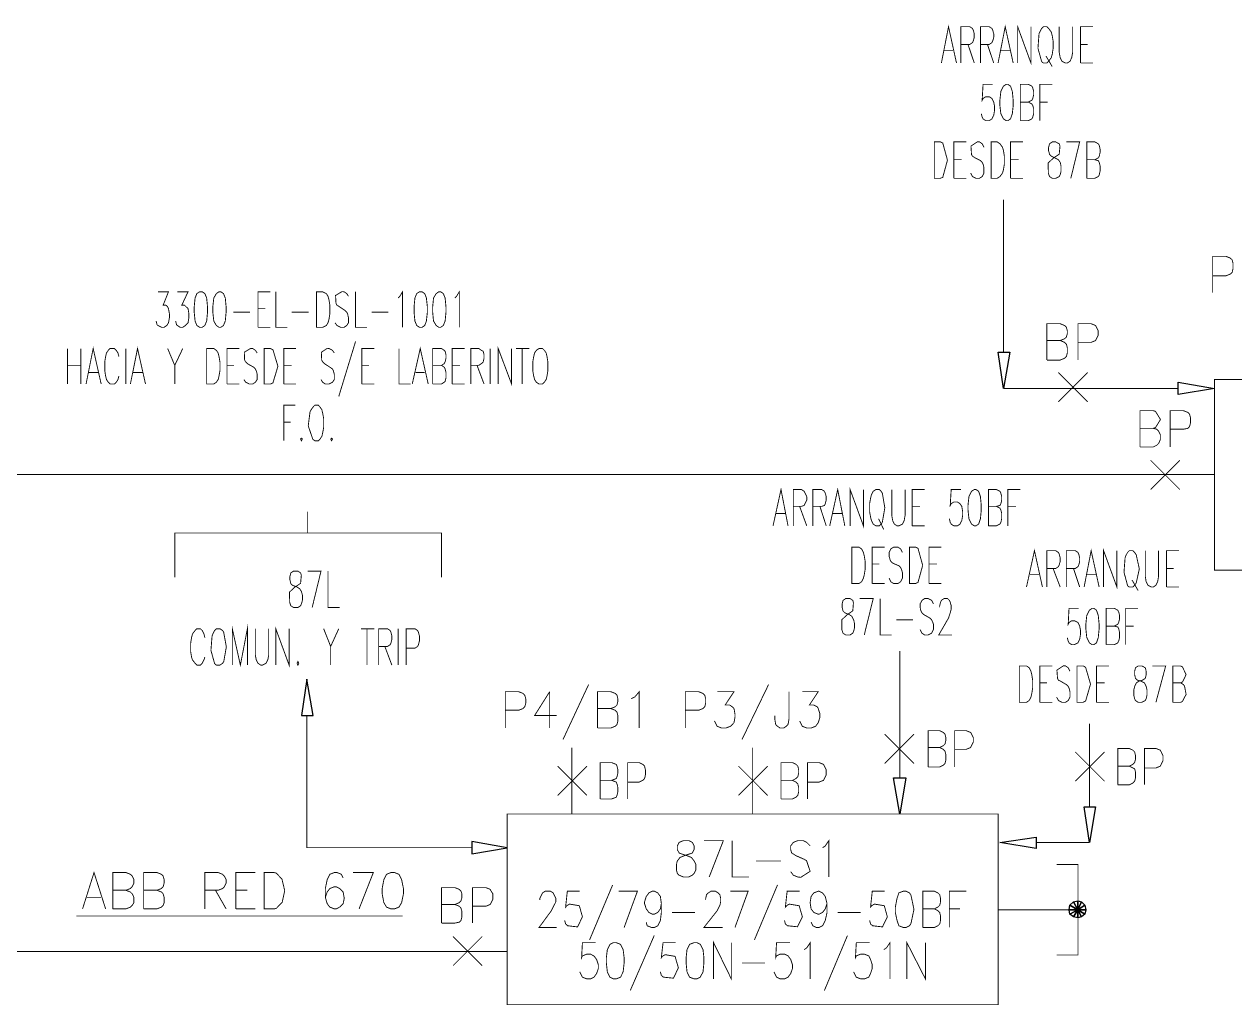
# Model space of a CAD drawing. Header units: millimetres. Extents: x -1355 to 3509, y -1443 to -567.
# Drawn here: x 2843.1 to 2904.6, y -691.7 to -641.9 of the extents above; entities that cross this region are included whole.
import ezdxf

# ---------------------------------------------------------------- set-up
doc = ezdxf.new("R2010")
doc.units = ezdxf.units.MM

msp = doc.modelspace()

# ---------------------------------------------------------------- linework, layer by layer
at = {"color": 0, "const_width": 0.045}
for points in [[(2889.688, -643.887), (2890.05, -642.042), (2890.456, -643.887)], [(2890.677, -643.887), (2890.677, -642.042), (2891.132, -642.042), (2891.267, -642.13), (2891.31, -642.221), (2891.359, -642.403), (2891.359, -642.582), (2891.31, -642.761), (2891.267, -642.851), (2891.132, -642.942), (2890.677, -642.942)], [(2891.672, -643.887), (2891.672, -642.042), (2892.121, -642.042), (2892.256, -642.13), (2892.299, -642.221), (2892.348, -642.403), (2892.348, -642.582), (2892.299, -642.761), (2892.256, -642.851), (2892.121, -642.942), (2891.672, -642.942)], [(2892.569, -643.887), (2892.932, -642.042), (2893.337, -643.887)], [(2893.564, -643.887), (2893.564, -642.042), (2894.24, -643.887), (2894.24, -642.042)], [(2895.677, -642.042), (2895.677, -643.347), (2895.726, -643.617), (2895.813, -643.799), (2895.996, -643.887), (2896.088, -643.887), (2896.223, -643.799), (2896.31, -643.617), (2896.359, -643.347), (2896.359, -642.042)], [(2896.759, -643.887), (2896.759, -642.042), (2897.391, -642.042)], [(2891.04, -642.942), (2891.359, -643.887)], [(2892.029, -642.942), (2892.348, -643.887)], [(2896.759, -642.942), (2897.121, -642.942)], [(2889.823, -643.256), (2890.272, -643.256)], [(2892.71, -643.256), (2893.202, -643.256)], [(2895.002, -643.529), (2895.321, -644.069)], [(2896.759, -643.887), (2897.391, -643.887)], [(2892.299, -644.969), (2891.807, -644.969), (2891.759, -645.782), (2891.807, -645.69), (2891.942, -645.6), (2892.121, -645.6), (2892.256, -645.69), (2892.348, -645.87), (2892.391, -646.096), (2892.391, -646.277), (2892.348, -646.547), (2892.256, -646.725), (2892.121, -646.816), (2891.942, -646.816), (2891.807, -646.725), (2891.759, -646.635), (2891.715, -646.456)], [(2893.699, -646.816), (2893.699, -644.969), (2894.105, -644.969), (2894.283, -645.06), (2894.332, -645.151), (2894.375, -645.33), (2894.375, -645.509), (2894.332, -645.69), (2894.283, -645.782), (2894.105, -645.87), (2893.699, -645.87)], [(2894.688, -646.816), (2894.688, -644.969), (2895.321, -644.969)], [(2894.105, -645.87), (2894.283, -645.961), (2894.332, -646.051), (2894.375, -646.187), (2894.375, -646.456), (2894.332, -646.635), (2894.283, -646.725), (2894.105, -646.816), (2893.699, -646.816)], [(2894.688, -645.87), (2895.094, -645.87)], [(2890.321, -649.743), (2890.321, -647.896), (2890.953, -647.896)], [(2891.85, -648.168), (2891.759, -647.987), (2891.623, -647.896), (2891.526, -647.884), (2891.191, -648.107), (2891.218, -648.536), (2891.267, -648.617), (2891.402, -648.708), (2891.672, -648.843), (2891.759, -648.934), (2891.807, -649.022), (2891.85, -649.204), (2891.85, -649.474), (2891.759, -649.656), (2891.623, -649.743), (2891.445, -649.743), (2891.267, -649.656), (2891.175, -649.474)], [(2893.202, -649.743), (2893.202, -647.896), (2893.834, -647.896)], [(2896.267, -649.743), (2896.715, -647.896), (2896.04, -647.896)], [(2897.077, -649.743), (2897.077, -647.896), (2897.483, -647.896), (2897.661, -647.987), (2897.71, -648.077), (2897.753, -648.256), (2897.753, -648.438), (2897.71, -648.617), (2897.661, -648.708), (2897.483, -648.799), (2897.077, -648.799)], [(2890.321, -648.799), (2890.726, -648.799)], [(2893.202, -648.799), (2893.607, -648.799)], [(2897.483, -648.799), (2897.661, -648.843), (2897.71, -648.934), (2897.753, -649.113), (2897.753, -649.382), (2897.71, -649.565), (2897.661, -649.656), (2897.483, -649.743), (2897.077, -649.743)], [(2890.321, -649.743), (2890.953, -649.743)], [(2893.202, -649.743), (2893.834, -649.743)], [(2892.845, -658.574), (2892.845, -650.825)], [(2903.472, -655.556), (2903.472, -653.708), (2904.148, -653.708), (2904.375, -653.799), (2904.467, -653.887), (2904.51, -654.069), (2904.51, -654.339), (2904.467, -654.517), (2904.375, -654.608), (2904.148, -654.699), (2903.472, -654.699)], [(2849.867, -655.509), (2850.407, -655.509), (2850.137, -656.187), (2850.272, -656.187), (2850.364, -656.274), (2850.407, -656.365), (2850.456, -656.635), (2850.456, -656.817), (2850.407, -657.087), (2850.321, -657.222), (2850.186, -657.312), (2850.05, -657.312), (2849.867, -657.222), (2849.823, -657.177), (2849.78, -656.996)], [(2850.861, -655.509), (2851.402, -655.509), (2851.083, -656.187), (2851.218, -656.187), (2851.402, -656.365), (2851.445, -656.635), (2851.445, -656.817), (2851.402, -657.087), (2851.267, -657.222), (2851.132, -657.312), (2850.996, -657.312), (2850.861, -657.222), (2850.818, -657.177), (2850.769, -656.996)], [(2854.959, -657.312), (2854.959, -655.509), (2855.591, -655.509)], [(2855.861, -655.509), (2855.861, -657.312), (2856.445, -657.312)], [(2859.553, -655.735), (2859.467, -655.6), (2859.332, -655.509), (2859.229, -655.5), (2858.899, -655.694), (2858.921, -656.098), (2858.969, -656.187), (2859.105, -656.274), (2859.375, -656.456), (2859.467, -656.547), (2859.51, -656.635), (2859.553, -656.817), (2859.553, -657.087), (2859.467, -657.222), (2859.332, -657.312), (2859.148, -657.312), (2858.969, -657.222), (2858.877, -657.087)], [(2859.915, -655.509), (2859.915, -657.312), (2860.499, -657.312)], [(2862.077, -655.825), (2862.164, -655.735), (2862.305, -655.509), (2862.305, -657.312)], [(2864.959, -655.825), (2865.05, -655.735), (2865.186, -655.509), (2865.186, -657.312)], [(2854.959, -656.365), (2855.321, -656.365)], [(2853.699, -656.547), (2854.553, -656.547)], [(2856.672, -656.547), (2857.526, -656.547)], [(2860.726, -656.547), (2861.58, -656.547)], [(2854.959, -657.312), (2855.591, -657.312)], [(2895.05, -658.978), (2895.05, -657.131), (2895.726, -657.131), (2895.948, -657.222), (2896.04, -657.312), (2896.088, -657.491), (2896.088, -657.627), (2896.04, -657.808), (2895.948, -657.896), (2895.726, -657.987), (2895.05, -657.987)], [(2896.629, -658.978), (2896.629, -657.131), (2897.299, -657.131), (2897.526, -657.222), (2897.569, -657.312), (2897.661, -657.491), (2897.661, -657.717), (2897.569, -657.896), (2897.526, -657.987), (2897.299, -658.077), (2896.629, -658.077)], [(2846.218, -660.195), (2846.58, -658.391), (2846.986, -660.195)], [(2848.472, -660.195), (2848.834, -658.391), (2849.24, -660.195)], [(2859.915, -658.034), (2859.061, -660.826)], [(2862.796, -660.195), (2863.202, -658.391), (2863.607, -660.195)], [(2867.164, -660.195), (2867.164, -658.391), (2867.845, -660.195), (2867.845, -658.391)], [(2895.726, -657.987), (2895.948, -658.077), (2896.04, -658.169), (2896.088, -658.348), (2896.088, -658.617), (2896.04, -658.799), (2895.948, -658.888), (2895.726, -658.978), (2895.05, -658.978)], [(2845.272, -658.391), (2845.272, -660.195)], [(2845.953, -658.391), (2845.953, -660.195)], [(2847.888, -658.799), (2847.84, -658.617), (2847.753, -658.483), (2847.661, -658.391), (2847.44, -658.391), (2847.348, -658.483), (2847.256, -658.617), (2847.213, -658.799), (2847.169, -659.069), (2847.169, -659.517), (2847.213, -659.791), (2847.256, -659.969), (2847.348, -660.104), (2847.44, -660.195), (2847.661, -660.195), (2847.753, -660.104), (2847.84, -659.969), (2847.888, -659.791)], [(2848.245, -658.391), (2848.245, -660.195)], [(2850.364, -658.391), (2850.726, -659.248), (2850.726, -660.195)], [(2851.132, -658.391), (2850.726, -659.248)], [(2853.38, -660.195), (2853.38, -658.391), (2854.013, -658.391)], [(2854.915, -658.617), (2854.823, -658.483), (2854.688, -658.391), (2854.586, -658.383), (2854.261, -658.579), (2854.277, -658.982), (2854.332, -659.069), (2854.418, -659.16), (2854.732, -659.339), (2854.823, -659.43), (2854.867, -659.517), (2854.915, -659.7), (2854.915, -659.969), (2854.823, -660.104), (2854.688, -660.195), (2854.51, -660.195), (2854.332, -660.104), (2854.24, -659.969)], [(2856.267, -660.195), (2856.267, -658.391), (2856.894, -658.391)], [(2858.834, -658.617), (2858.742, -658.483), (2858.564, -658.391), (2858.477, -658.38), (2858.175, -658.585), (2858.196, -658.99), (2858.245, -659.069), (2858.337, -659.16), (2858.607, -659.339), (2858.742, -659.43), (2858.786, -659.517), (2858.834, -659.7), (2858.834, -659.969), (2858.742, -660.104), (2858.564, -660.195), (2858.38, -660.195), (2858.245, -660.104), (2858.159, -659.969)], [(2860.229, -660.195), (2860.229, -658.391), (2860.861, -658.391)], [(2862.121, -658.391), (2862.121, -660.195), (2862.71, -660.195)], [(2863.834, -660.195), (2863.834, -658.391), (2864.283, -658.391), (2864.418, -658.483), (2864.467, -658.529), (2864.51, -658.708), (2864.51, -658.888), (2864.467, -659.069), (2864.418, -659.16), (2864.283, -659.248), (2863.834, -659.248)], [(2864.823, -660.195), (2864.823, -658.391), (2865.456, -658.391)], [(2865.769, -660.195), (2865.769, -658.391), (2866.175, -658.391), (2866.31, -658.483), (2866.402, -658.529), (2866.445, -658.708), (2866.445, -658.888), (2866.402, -659.069), (2866.31, -659.16), (2866.175, -659.248), (2865.769, -659.248)], [(2866.759, -658.391), (2866.759, -660.195)], [(2868.067, -658.391), (2868.742, -658.391)], [(2868.38, -658.391), (2868.38, -660.195)], [(2845.272, -659.248), (2845.953, -659.248)], [(2853.38, -659.248), (2853.742, -659.248)], [(2856.267, -659.248), (2856.672, -659.248)], [(2860.229, -659.248), (2860.591, -659.248)], [(2864.283, -659.248), (2864.418, -659.339), (2864.467, -659.43), (2864.51, -659.609), (2864.51, -659.878), (2864.467, -660.06), (2864.418, -660.104), (2864.283, -660.195), (2863.834, -660.195)], [(2864.823, -659.248), (2865.229, -659.248)], [(2866.088, -659.248), (2866.445, -660.195)], [(2846.353, -659.609), (2846.85, -659.609)], [(2848.607, -659.609), (2849.105, -659.609)], [(2862.975, -659.609), (2863.429, -659.609)], [(2895.634, -661.096), (2897.121, -659.609)], [(2897.121, -661.096), (2895.634, -659.609)], [(2853.38, -660.195), (2854.013, -660.195)], [(2856.267, -660.195), (2856.894, -660.195)], [(2860.229, -660.195), (2860.861, -660.195)], [(2864.823, -660.195), (2865.456, -660.195)], [(2901.715, -660.421), (2892.845, -660.421)], [(2856.267, -663.078), (2856.267, -661.274), (2856.85, -661.274)], [(2899.78, -663.392), (2899.78, -661.548), (2900.456, -661.548), (2900.569, -661.585), (2900.823, -661.998), (2900.569, -662.409), (2900.456, -662.448), (2899.78, -662.448)], [(2901.31, -663.392), (2901.31, -661.548), (2901.986, -661.548), (2902.213, -661.635), (2902.299, -661.726), (2902.348, -661.905), (2902.348, -662.177), (2902.299, -662.357), (2902.213, -662.448), (2901.986, -662.491), (2901.31, -662.491)], [(2856.267, -662.131), (2856.623, -662.131)], [(2900.456, -662.448), (2900.634, -662.491), (2900.726, -662.582), (2900.813, -662.762), (2900.813, -663.031), (2900.726, -663.212), (2900.634, -663.303), (2900.456, -663.392), (2899.78, -663.392)], [(2900.321, -665.556), (2901.807, -664.069)], [(2901.807, -665.556), (2900.321, -664.069)], [(2807.705, -664.788), (2903.564, -664.788)], [(2881.132, -667.401), (2881.537, -665.556), (2881.894, -667.401)], [(2882.164, -667.401), (2882.164, -665.556), (2882.575, -665.556), (2882.71, -665.644), (2882.845, -665.917), (2882.845, -666.096), (2882.71, -666.366), (2882.575, -666.409), (2882.164, -666.409)], [(2883.159, -667.401), (2883.159, -665.556), (2883.607, -665.556), (2883.742, -665.644), (2883.786, -665.735), (2883.834, -665.917), (2883.834, -666.096), (2883.786, -666.274), (2883.742, -666.366), (2883.607, -666.409), (2883.159, -666.409)], [(2884.013, -667.401), (2884.418, -665.556), (2884.78, -667.401)], [(2885.05, -667.401), (2885.05, -665.556), (2885.726, -667.401), (2885.726, -665.556)], [(2887.164, -665.556), (2887.164, -666.861), (2887.213, -667.131), (2887.299, -667.312), (2887.434, -667.401), (2887.526, -667.401), (2887.71, -667.312), (2887.796, -667.131), (2887.845, -666.861), (2887.845, -665.556)], [(2888.202, -667.401), (2888.202, -665.556), (2888.834, -665.556)], [(2890.677, -665.556), (2890.186, -665.556), (2890.137, -666.366), (2890.186, -666.274), (2890.321, -666.187), (2890.499, -666.187), (2890.634, -666.274), (2890.726, -666.409), (2890.769, -666.682), (2890.769, -666.861), (2890.726, -667.131), (2890.634, -667.312), (2890.499, -667.401), (2890.321, -667.401), (2890.186, -667.312), (2890.137, -667.222), (2890.094, -667.04)], [(2892.077, -667.401), (2892.077, -665.556), (2892.483, -665.556), (2892.661, -665.644), (2892.71, -665.735), (2892.753, -665.917), (2892.753, -666.096), (2892.71, -666.274), (2892.661, -666.366), (2892.483, -666.409), (2892.077, -666.409)], [(2893.067, -667.401), (2893.067, -665.556), (2893.699, -665.556)], [(2857.483, -667.762), (2857.483, -666.682)], [(2881.267, -666.77), (2881.759, -666.77)], [(2882.483, -666.409), (2882.845, -667.401)], [(2883.515, -666.409), (2883.834, -667.401)], [(2884.148, -666.77), (2884.645, -666.77)], [(2888.202, -666.409), (2888.607, -666.409)], [(2892.483, -666.409), (2892.661, -666.5), (2892.71, -666.591), (2892.753, -666.77), (2892.753, -667.043), (2892.71, -667.222), (2892.661, -667.312), (2892.483, -667.401), (2892.077, -667.401)], [(2893.067, -666.409), (2893.472, -666.409)], [(2886.494, -667.04), (2886.759, -667.583)], [(2888.202, -667.401), (2888.834, -667.401)], [(2850.726, -670.014), (2850.726, -667.762), (2864.283, -667.762), (2864.283, -670.014)], [(2886.175, -670.33), (2886.175, -668.483), (2886.807, -668.483)], [(2887.71, -668.752), (2887.618, -668.574), (2887.483, -668.483), (2887.256, -668.483), (2887.121, -668.574), (2887.029, -668.752), (2887.029, -668.934), (2887.077, -669.114), (2887.121, -669.204), (2887.213, -669.292), (2887.526, -669.43), (2887.618, -669.518), (2887.661, -669.609), (2887.71, -669.788), (2887.71, -670.06), (2887.618, -670.24), (2887.483, -670.33), (2887.256, -670.33), (2887.121, -670.24), (2887.029, -670.06)], [(2889.056, -670.33), (2889.056, -668.483), (2889.688, -668.483)], [(2894.013, -670.509), (2894.418, -668.662), (2894.823, -670.509)], [(2895.05, -670.509), (2895.05, -668.662), (2895.499, -668.662), (2895.634, -668.752), (2895.677, -668.843), (2895.726, -669.023), (2895.726, -669.204), (2895.677, -669.383), (2895.634, -669.474), (2895.499, -669.565), (2895.05, -669.565)], [(2896.04, -670.509), (2896.04, -668.662), (2896.494, -668.662), (2896.629, -668.752), (2896.672, -668.843), (2896.715, -669.023), (2896.715, -669.204), (2896.672, -669.383), (2896.629, -669.474), (2896.494, -669.565), (2896.04, -669.565)], [(2896.942, -670.509), (2897.299, -668.662), (2897.705, -670.509)], [(2897.932, -670.509), (2897.932, -668.662), (2898.607, -670.509), (2898.607, -668.662)], [(2900.05, -668.662), (2900.05, -669.969), (2900.094, -670.24), (2900.186, -670.421), (2900.364, -670.509), (2900.456, -670.509), (2900.591, -670.421), (2900.677, -670.24), (2900.726, -669.969), (2900.726, -668.662)], [(2901.132, -670.509), (2901.132, -668.662), (2901.759, -668.662)], [(2886.175, -669.339), (2886.537, -669.339)], [(2889.056, -669.339), (2889.467, -669.339)], [(2857.71, -671.548), (2858.159, -669.7), (2857.483, -669.7)], [(2858.515, -669.7), (2858.515, -671.548), (2859.105, -671.548)], [(2894.191, -669.878), (2894.645, -669.878)], [(2895.364, -669.565), (2895.726, -670.509)], [(2896.402, -669.565), (2896.715, -670.509)], [(2897.077, -669.878), (2897.569, -669.878)], [(2901.132, -669.565), (2901.494, -669.565)], [(2886.175, -670.33), (2886.807, -670.33)], [(2889.056, -670.33), (2889.688, -670.33)], [(2899.375, -670.149), (2899.688, -670.691)], [(2901.132, -670.509), (2901.759, -670.509)], [(2885.769, -672.943), (2886.223, -671.096), (2885.542, -671.096)], [(2886.58, -671.096), (2886.58, -672.943), (2887.164, -672.943)], [(2889.283, -671.366), (2889.191, -671.187), (2889.013, -671.096), (2888.834, -671.096), (2888.699, -671.187), (2888.607, -671.366), (2888.607, -671.544), (2888.65, -671.726), (2888.699, -671.817), (2888.786, -671.905), (2889.105, -672.087), (2889.191, -672.178), (2889.24, -672.266), (2889.283, -672.401), (2889.283, -672.671), (2889.191, -672.852), (2889.013, -672.943), (2888.834, -672.943), (2888.699, -672.852), (2888.607, -672.671)], [(2889.602, -671.544), (2889.602, -671.457), (2889.645, -671.275), (2889.688, -671.187), (2889.823, -671.096), (2890.002, -671.096), (2890.094, -671.187), (2890.137, -671.275), (2890.186, -671.457), (2890.186, -671.635), (2890.137, -671.817), (2890.05, -672.087), (2889.553, -672.943), (2890.229, -672.943)], [(2896.672, -671.591), (2896.175, -671.591), (2896.132, -672.401), (2896.175, -672.312), (2896.31, -672.222), (2896.445, -672.222), (2896.629, -672.312), (2896.715, -672.492), (2896.759, -672.717), (2896.759, -672.897), (2896.715, -673.166), (2896.629, -673.348), (2896.445, -673.438), (2896.31, -673.438), (2896.175, -673.348), (2896.132, -673.257), (2896.088, -673.078)], [(2898.067, -673.438), (2898.067, -671.591), (2898.472, -671.591), (2898.65, -671.683), (2898.699, -671.77), (2898.742, -671.952), (2898.742, -672.131), (2898.699, -672.312), (2898.65, -672.401), (2898.472, -672.492), (2898.067, -672.492)], [(2899.056, -673.438), (2899.056, -671.591), (2899.688, -671.591)], [(2853.65, -674.474), (2853.65, -672.627), (2854.061, -674.474), (2854.418, -672.627), (2854.418, -674.474)], [(2887.391, -672.178), (2888.245, -672.178)], [(2852.256, -673.078), (2852.213, -672.897), (2852.121, -672.717), (2852.029, -672.627), (2851.85, -672.627), (2851.759, -672.717), (2851.623, -672.897), (2851.58, -673.078), (2851.537, -673.348), (2851.537, -673.8), (2851.58, -674.069), (2851.623, -674.204), (2851.759, -674.383), (2851.85, -674.474), (2852.029, -674.474), (2852.121, -674.383), (2852.213, -674.204), (2852.256, -674.069)], [(2854.823, -672.627), (2854.823, -673.978), (2854.867, -674.204), (2854.959, -674.383), (2855.094, -674.474), (2855.186, -674.474), (2855.364, -674.383), (2855.456, -674.204), (2855.499, -673.978), (2855.499, -672.627)], [(2855.861, -674.474), (2855.861, -672.627), (2856.537, -674.474), (2856.537, -672.627)], [(2858.294, -672.627), (2858.65, -673.527), (2858.65, -674.474)], [(2859.061, -672.627), (2858.65, -673.527)], [(2860.186, -672.627), (2860.861, -672.627)], [(2860.499, -672.627), (2860.499, -674.474)], [(2861.088, -674.474), (2861.088, -672.627), (2861.537, -672.627), (2861.672, -672.717), (2861.715, -672.809), (2861.759, -672.988), (2861.759, -673.169), (2861.715, -673.348), (2861.672, -673.438), (2861.537, -673.527), (2861.088, -673.527)], [(2862.077, -672.627), (2862.077, -674.474)], [(2862.483, -674.474), (2862.483, -672.627), (2862.932, -672.627), (2863.067, -672.717), (2863.11, -672.809), (2863.159, -672.988), (2863.159, -673.257), (2863.11, -673.438), (2863.067, -673.527), (2862.932, -673.618), (2862.483, -673.618)], [(2898.472, -672.492), (2898.65, -672.536), (2898.699, -672.627), (2898.742, -672.809), (2898.742, -673.078), (2898.699, -673.257), (2898.65, -673.348), (2898.472, -673.438), (2898.067, -673.438)], [(2899.056, -672.492), (2899.467, -672.492)], [(2861.402, -673.527), (2861.759, -674.474)], [(2887.575, -680.195), (2887.575, -673.752)], [(2894.688, -676.366), (2894.688, -674.518), (2895.321, -674.518)], [(2896.223, -674.788), (2896.132, -674.609), (2895.996, -674.518), (2895.894, -674.506), (2895.559, -674.729), (2895.591, -675.157), (2895.634, -675.24), (2895.726, -675.283), (2896.04, -675.465), (2896.132, -675.556), (2896.175, -675.644), (2896.223, -675.826), (2896.223, -676.096), (2896.132, -676.275), (2895.996, -676.366), (2895.813, -676.366), (2895.634, -676.275), (2895.542, -676.096)], [(2897.569, -676.366), (2897.569, -674.518), (2898.202, -674.518)], [(2900.591, -676.366), (2901.088, -674.518), (2900.407, -674.518)], [(2901.445, -676.366), (2901.445, -674.518), (2901.85, -674.518), (2901.937, -674.568), (2902.126, -674.952), (2901.948, -675.33), (2901.85, -675.375), (2901.445, -675.375)], [(2871.759, -675.465), (2870.456, -678.257)], [(2880.905, -675.465), (2879.553, -678.257)], [(2894.688, -675.375), (2895.05, -675.375)], [(2897.569, -675.375), (2897.98, -675.375)], [(2901.85, -675.375), (2901.986, -675.465), (2902.045, -675.544), (2902.126, -675.961), (2901.937, -676.318), (2901.85, -676.366), (2901.445, -676.366)], [(2867.526, -677.671), (2867.526, -675.826), (2868.202, -675.826), (2868.429, -675.914), (2868.515, -676.005), (2868.564, -676.187), (2868.564, -676.409), (2868.515, -676.592), (2868.429, -676.683), (2868.202, -676.77), (2867.526, -676.77)], [(2869.78, -675.826), (2869.013, -677.04), (2870.137, -677.04)], [(2869.78, -675.826), (2869.78, -677.671)], [(2872.213, -677.671), (2872.213, -675.826), (2872.888, -675.826), (2873.11, -675.914), (2873.202, -676.005), (2873.245, -676.187), (2873.245, -676.322), (2873.202, -676.501), (2873.11, -676.592), (2872.888, -676.683), (2872.213, -676.683)], [(2873.921, -676.187), (2874.105, -676.096), (2874.332, -675.826), (2874.332, -677.671)], [(2876.672, -677.671), (2876.672, -675.826), (2877.348, -675.826), (2877.575, -675.914), (2877.661, -676.005), (2877.71, -676.187), (2877.71, -676.409), (2877.661, -676.592), (2877.575, -676.683), (2877.348, -676.77), (2876.672, -676.77)], [(2878.294, -675.826), (2879.148, -675.826), (2878.699, -676.501), (2878.921, -676.501), (2879.056, -676.592), (2879.148, -676.683), (2879.196, -676.952), (2879.196, -677.131), (2879.148, -677.401), (2878.969, -677.583), (2878.742, -677.671), (2878.515, -677.671), (2878.294, -677.583), (2878.159, -677.313)], [(2881.942, -675.826), (2881.942, -677.222), (2881.894, -677.492), (2881.807, -677.583), (2881.672, -677.671), (2881.488, -677.671), (2881.359, -677.583), (2881.267, -677.492), (2881.223, -677.222), (2881.223, -677.04)], [(2882.618, -675.826), (2883.429, -675.826), (2882.98, -676.501), (2883.202, -676.501), (2883.38, -676.592), (2883.429, -676.683), (2883.515, -676.952), (2883.515, -677.131), (2883.429, -677.401), (2883.294, -677.583), (2883.067, -677.671), (2882.845, -677.671), (2882.618, -677.583), (2882.483, -677.313)], [(2872.888, -676.683), (2873.11, -676.77), (2873.202, -676.861), (2873.245, -677.04), (2873.245, -677.313), (2873.202, -677.492), (2873.11, -677.583), (2872.888, -677.671), (2872.213, -677.671)], [(2894.688, -676.366), (2895.321, -676.366)], [(2897.569, -676.366), (2898.202, -676.366)], [(2865.818, -683.753), (2857.44, -683.753), (2857.44, -677.04)], [(2886.807, -679.474), (2888.294, -677.988)], [(2888.294, -679.474), (2886.807, -677.988)], [(2889.013, -679.654), (2889.013, -677.809), (2889.602, -677.809), (2889.78, -677.897), (2889.872, -677.988), (2889.915, -678.166), (2889.915, -678.304), (2889.872, -678.483), (2889.78, -678.574), (2889.602, -678.662), (2889.013, -678.662)], [(2890.364, -679.654), (2890.364, -677.809), (2890.953, -677.809), (2891.175, -677.897), (2891.31, -678.166), (2891.31, -678.392), (2891.175, -678.662), (2890.953, -678.753), (2890.364, -678.753)], [(2897.213, -681.683), (2897.213, -677.448)], [(2870.905, -682.04), (2870.905, -678.662)], [(2880.094, -682.04), (2880.094, -678.662)], [(2889.602, -678.662), (2889.78, -678.753), (2889.872, -678.844), (2889.915, -679.023), (2889.915, -679.292), (2889.872, -679.474), (2889.78, -679.565), (2889.602, -679.654), (2889.013, -679.654)], [(2896.494, -680.375), (2897.98, -678.888)], [(2897.98, -680.375), (2896.494, -678.888)], [(2898.65, -680.556), (2898.65, -678.709), (2899.24, -678.709), (2899.418, -678.797), (2899.51, -678.888), (2899.553, -679.069), (2899.553, -679.249), (2899.51, -679.43), (2899.418, -679.518), (2899.24, -679.609), (2898.65, -679.609)], [(2900.007, -680.556), (2900.007, -678.709), (2900.591, -678.709), (2900.813, -678.797), (2900.861, -678.888), (2900.948, -679.069), (2900.948, -679.34), (2900.861, -679.518), (2900.813, -679.609), (2900.591, -679.7), (2900.007, -679.7)], [(2870.186, -681.096), (2871.672, -679.609)], [(2871.672, -681.096), (2870.186, -679.609)], [(2872.348, -681.275), (2872.348, -679.43), (2872.932, -679.43), (2873.159, -679.518), (2873.202, -679.609), (2873.245, -679.788), (2873.245, -679.97), (2873.202, -680.149), (2873.159, -680.24), (2872.932, -680.33), (2872.348, -680.33)], [(2873.742, -681.275), (2873.742, -679.43), (2874.332, -679.43), (2874.51, -679.518), (2874.602, -679.609), (2874.645, -679.788), (2874.645, -680.061), (2874.602, -680.24), (2874.51, -680.33), (2874.332, -680.418), (2873.742, -680.418)], [(2879.375, -681.096), (2880.861, -679.609)], [(2880.861, -681.096), (2879.375, -679.609)], [(2881.537, -681.275), (2881.537, -679.43), (2882.121, -679.43), (2882.299, -679.518), (2882.391, -679.609), (2882.434, -679.788), (2882.434, -679.97), (2882.391, -680.149), (2882.299, -680.24), (2882.121, -680.33), (2881.537, -680.33)], [(2882.888, -681.275), (2882.888, -679.43), (2883.472, -679.43), (2883.699, -679.518), (2883.834, -679.788), (2883.834, -680.061), (2883.699, -680.33), (2883.472, -680.418), (2882.888, -680.418)], [(2899.24, -679.609), (2899.51, -679.744), (2899.553, -679.923), (2899.553, -680.195), (2899.51, -680.375), (2899.418, -680.465), (2899.24, -680.556), (2898.65, -680.556)], [(2872.932, -680.33), (2873.159, -680.418), (2873.202, -680.509), (2873.245, -680.691), (2873.245, -680.914), (2873.202, -681.096), (2873.159, -681.187), (2872.932, -681.275), (2872.348, -681.275)], [(2882.121, -680.33), (2882.299, -680.418), (2882.391, -680.509), (2882.434, -680.691), (2882.434, -680.914), (2882.391, -681.096), (2882.299, -681.187), (2882.121, -681.275), (2881.537, -681.275)], [(2877.888, -685.24), (2878.607, -683.392), (2877.618, -683.392)], [(2879.056, -683.392), (2879.056, -685.24), (2879.915, -685.24)], [(2883.023, -683.662), (2882.845, -683.483), (2882.661, -683.392), (2882.391, -683.392), (2882.164, -683.483), (2882.029, -683.662), (2882.029, -683.844), (2882.077, -684.023), (2882.164, -684.07), (2882.299, -684.158), (2882.71, -684.34), (2882.834, -684.41), (2883.018, -684.952), (2882.537, -685.26), (2882.391, -685.24), (2882.164, -685.149), (2882.029, -684.97)], [(2883.65, -683.753), (2883.786, -683.662), (2883.969, -683.392), (2883.969, -685.24)], [(2894.51, -683.483), (2897.213, -683.483)], [(2880.272, -684.428), (2881.537, -684.428)], [(2895.542, -684.609), (2896.629, -684.609), (2896.629, -689.204), (2895.542, -689.204)], [(2846.04, -686.861), (2846.623, -685.014), (2847.213, -686.861)], [(2847.575, -686.861), (2847.575, -685.014), (2848.245, -685.014), (2848.472, -685.104), (2848.564, -685.196), (2848.65, -685.375), (2848.65, -685.554), (2848.564, -685.735), (2848.472, -685.826), (2848.245, -685.915), (2847.575, -685.915)], [(2849.148, -686.861), (2849.148, -685.014), (2849.823, -685.014), (2850.05, -685.104), (2850.137, -685.196), (2850.186, -685.375), (2850.186, -685.554), (2850.137, -685.735), (2850.05, -685.826), (2849.823, -685.915), (2849.148, -685.915)], [(2852.256, -686.861), (2852.256, -685.014), (2852.932, -685.014), (2853.159, -685.104), (2853.245, -685.196), (2853.337, -685.375), (2853.337, -685.554), (2853.245, -685.735), (2853.159, -685.826), (2852.932, -685.915), (2852.256, -685.915)], [(2853.834, -686.861), (2853.834, -685.014), (2854.823, -685.014)], [(2859.283, -685.284), (2859.196, -685.104), (2858.969, -685.014), (2858.834, -685.014), (2858.607, -685.104), (2858.472, -685.375), (2858.38, -685.826), (2858.38, -686.275), (2858.472, -686.592), (2858.607, -686.77), (2858.834, -686.861), (2858.926, -686.861), (2859.105, -686.77), (2859.283, -686.592), (2859.332, -686.366), (2859.332, -686.275), (2859.283, -686.005), (2859.105, -685.826), (2858.926, -685.735), (2858.834, -685.735), (2858.607, -685.826), (2858.472, -686.005), (2858.38, -686.275)], [(2860.094, -686.861), (2860.818, -685.014), (2859.78, -685.014)], [(2848.245, -685.915), (2848.472, -686.005), (2848.564, -686.096), (2848.65, -686.275), (2848.65, -686.544), (2848.564, -686.68), (2848.472, -686.77), (2848.245, -686.861), (2847.575, -686.861)], [(2849.823, -685.915), (2850.05, -686.005), (2850.137, -686.096), (2850.186, -686.275), (2850.186, -686.544), (2850.137, -686.68), (2850.05, -686.77), (2849.823, -686.861), (2849.148, -686.861)], [(2852.796, -685.915), (2853.337, -686.861)], [(2853.834, -685.915), (2854.418, -685.915)], [(2864.283, -687.583), (2864.283, -685.78), (2864.959, -685.78), (2865.186, -685.87), (2865.272, -685.961), (2865.321, -686.096), (2865.321, -686.275), (2865.272, -686.457), (2865.186, -686.544), (2864.959, -686.636), (2864.283, -686.636)], [(2865.861, -687.583), (2865.861, -685.78), (2866.537, -685.78), (2866.759, -685.87), (2866.807, -685.961), (2866.894, -686.096), (2866.894, -686.366), (2866.759, -686.636), (2866.537, -686.727), (2865.861, -686.727)], [(2869.283, -686.41), (2869.283, -686.322), (2869.375, -686.14), (2869.418, -686.049), (2869.553, -685.961), (2869.823, -685.961), (2869.959, -686.049), (2870.094, -686.322), (2870.094, -686.501), (2869.867, -686.952), (2869.24, -687.806), (2870.137, -687.806)], [(2871.31, -685.961), (2870.677, -685.961), (2870.591, -686.77), (2870.677, -686.68), (2870.791, -686.618), (2871.288, -686.7), (2871.445, -687.266), (2871.196, -687.776), (2870.694, -687.718), (2870.591, -687.627), (2870.542, -687.448)], [(2872.98, -685.644), (2871.807, -688.44)], [(2873.564, -687.806), (2874.24, -685.961), (2873.294, -685.961)], [(2875.456, -686.592), (2875.407, -686.861), (2875.272, -687.041), (2875.094, -687.131), (2875.002, -687.131), (2874.823, -687.041), (2874.688, -686.861), (2874.602, -686.592), (2874.602, -686.501), (2874.688, -686.231), (2874.823, -686.049), (2875.002, -685.961), (2875.094, -685.961), (2875.272, -686.049), (2875.407, -686.231), (2875.456, -686.592), (2875.456, -687.041), (2875.407, -687.448), (2875.272, -687.718), (2875.094, -687.806), (2874.959, -687.806), (2874.732, -687.718), (2874.688, -687.536)], [(2877.71, -686.41), (2877.71, -686.322), (2877.753, -686.14), (2877.845, -686.049), (2877.98, -685.961), (2878.202, -685.961), (2878.337, -686.049), (2878.429, -686.14), (2878.472, -686.322), (2878.472, -686.501), (2878.429, -686.68), (2878.294, -686.952), (2877.618, -687.806), (2878.564, -687.806)], [(2879.196, -687.806), (2879.867, -685.961), (2878.969, -685.961)], [(2881.359, -685.644), (2880.186, -688.436)], [(2882.483, -685.961), (2881.85, -685.961), (2881.759, -686.77), (2881.85, -686.68), (2881.964, -686.618), (2882.461, -686.703), (2882.623, -687.263), (2882.375, -687.77), (2881.867, -687.718), (2881.759, -687.627), (2881.715, -687.448)], [(2883.877, -686.592), (2883.786, -686.861), (2883.65, -687.041), (2883.472, -687.131), (2883.429, -687.131), (2883.202, -687.041), (2883.067, -686.861), (2883.023, -686.592), (2883.023, -686.501), (2883.067, -686.231), (2883.202, -686.049), (2883.429, -685.961), (2883.472, -685.961), (2883.65, -686.049), (2883.786, -686.231), (2883.877, -686.592), (2883.877, -687.041), (2883.786, -687.448), (2883.65, -687.718), (2883.472, -687.806), (2883.337, -687.806), (2883.159, -687.718), (2883.067, -687.536)], [(2886.807, -685.961), (2886.175, -685.961), (2886.088, -686.77), (2886.175, -686.68), (2886.288, -686.618), (2886.786, -686.7), (2886.942, -687.266), (2886.694, -687.776), (2886.191, -687.718), (2886.088, -687.627), (2886.04, -687.448)], [(2888.742, -687.806), (2888.742, -685.961), (2889.332, -685.961), (2889.51, -686.049), (2889.602, -686.14), (2889.645, -686.322), (2889.645, -686.501), (2889.602, -686.68), (2889.51, -686.77), (2889.332, -686.861), (2888.742, -686.861)], [(2890.094, -687.806), (2890.094, -685.961), (2890.948, -685.961)], [(2846.267, -686.275), (2846.986, -686.275)], [(2845.726, -687.222), (2862.305, -687.222)], [(2853.834, -686.861), (2854.823, -686.861)], [(2864.959, -686.636), (2865.186, -686.727), (2865.272, -686.818), (2865.321, -686.996), (2865.321, -687.266), (2865.272, -687.448), (2865.186, -687.536), (2864.959, -687.583), (2864.283, -687.583)], [(2875.996, -687.041), (2877.164, -687.041)], [(2884.418, -687.041), (2885.591, -687.041)], [(2889.332, -686.861), (2889.51, -686.952), (2889.602, -687.041), (2889.645, -687.222), (2889.645, -687.448), (2889.602, -687.627), (2889.51, -687.718), (2889.332, -687.806), (2888.742, -687.806)], [(2890.094, -686.861), (2890.634, -686.861)], [(2892.569, -686.905), (2896.629, -686.905)], [(2864.867, -689.744), (2866.353, -688.258)], [(2866.353, -689.744), (2864.867, -688.258)], [(2875.094, -688.214), (2873.877, -691.005)], [(2884.915, -688.214), (2883.742, -691.005)], [(2807.705, -689.023), (2867.618, -689.023)], [(2872.121, -688.575), (2871.445, -688.575), (2871.402, -689.34), (2871.445, -689.249), (2871.672, -689.158), (2871.85, -689.158), (2872.029, -689.249), (2872.164, -689.428), (2872.256, -689.701), (2872.256, -689.88), (2872.164, -690.149), (2872.029, -690.33), (2871.85, -690.419), (2871.672, -690.419), (2871.445, -690.33), (2871.31, -690.058)], [(2876.175, -688.575), (2875.542, -688.575), (2875.456, -689.34), (2875.542, -689.249), (2875.656, -689.187), (2876.153, -689.272), (2876.321, -689.853), (2876.072, -690.381), (2875.564, -690.33), (2875.456, -690.24), (2875.407, -690.058)], [(2878.11, -690.419), (2878.11, -688.575), (2879.013, -690.419), (2879.013, -688.575)], [(2881.986, -688.575), (2881.31, -688.575), (2881.267, -689.34), (2881.31, -689.249), (2881.488, -689.158), (2881.715, -689.158), (2881.894, -689.249), (2882.029, -689.428), (2882.121, -689.701), (2882.121, -689.88), (2882.029, -690.149), (2881.894, -690.33), (2881.715, -690.419), (2881.488, -690.419), (2881.31, -690.33), (2881.175, -690.058)], [(2882.71, -688.932), (2882.845, -688.844), (2883.023, -688.575), (2883.023, -690.419)], [(2886.04, -688.575), (2885.364, -688.575), (2885.321, -689.34), (2885.364, -689.249), (2885.591, -689.158), (2885.769, -689.158), (2885.996, -689.249), (2886.088, -689.428), (2886.175, -689.701), (2886.175, -689.88), (2886.088, -690.149), (2885.996, -690.33), (2885.769, -690.419), (2885.591, -690.419), (2885.364, -690.33), (2885.229, -690.058)], [(2886.759, -688.932), (2886.894, -688.844), (2887.077, -688.575), (2887.077, -690.419)], [(2887.932, -690.419), (2887.932, -688.575), (2888.877, -690.419), (2888.877, -688.575)], [(2879.553, -689.609), (2880.726, -689.609)]]:
    msp.add_lwpolyline(points, dxfattribs=at)
for points in [[(2894.872, -642.042), (2894.78, -642.13), (2894.688, -642.312), (2894.65, -642.403), (2894.596, -643.139), (2894.786, -643.822), (2894.872, -643.887), (2895.05, -643.887), (2895.137, -643.799), (2895.272, -643.617), (2895.321, -643.438), (2895.364, -643.168), (2895.364, -642.761), (2895.321, -642.491), (2895.272, -642.312), (2895.137, -642.13), (2895.05, -642.042), (2894.872, -642.042)], [(2892.98, -644.969), (2892.845, -645.06), (2892.71, -645.33), (2892.661, -645.782), (2892.661, -646.051), (2892.71, -646.456), (2892.845, -646.725), (2892.98, -646.816), (2893.067, -646.816), (2893.202, -646.725), (2893.294, -646.456), (2893.337, -646.051), (2893.337, -645.782), (2893.294, -645.33), (2893.202, -645.06), (2893.067, -644.969), (2892.98, -644.969)], [(2889.332, -649.743), (2889.332, -647.896), (2889.645, -647.896), (2889.759, -647.955), (2889.996, -648.822), (2889.759, -649.688), (2889.645, -649.743), (2889.332, -649.743)], [(2892.213, -649.743), (2892.213, -647.896), (2892.526, -647.896), (2892.661, -647.987), (2892.796, -648.168), (2892.845, -648.348), (2892.888, -648.617), (2892.888, -649.022), (2892.845, -649.295), (2892.796, -649.474), (2892.661, -649.656), (2892.526, -649.743), (2892.213, -649.743)], [(2895.321, -647.896), (2895.186, -647.987), (2895.137, -648.168), (2895.137, -648.348), (2895.186, -648.529), (2895.272, -648.617), (2895.634, -648.799), (2895.726, -648.934), (2895.769, -649.113), (2895.769, -649.382), (2895.726, -649.565), (2895.677, -649.656), (2895.499, -649.743), (2895.321, -649.743), (2895.186, -649.656), (2895.126, -649.497), (2895.11, -648.969), (2895.38, -648.717), (2895.677, -648.517), (2895.715, -648.11), (2895.677, -647.987), (2895.499, -647.896), (2895.321, -647.896)], [(2851.986, -655.509), (2851.85, -655.6), (2851.759, -655.825), (2851.715, -656.274), (2851.715, -656.547), (2851.759, -656.996), (2851.85, -657.222), (2851.986, -657.312), (2852.121, -657.312), (2852.256, -657.222), (2852.348, -656.996), (2852.391, -656.547), (2852.391, -656.274), (2852.348, -655.825), (2852.256, -655.6), (2852.121, -655.509), (2851.986, -655.509)], [(2852.975, -655.509), (2852.84, -655.6), (2852.71, -655.825), (2852.661, -656.274), (2852.661, -656.547), (2852.71, -656.996), (2852.84, -657.222), (2852.975, -657.312), (2853.067, -657.312), (2853.202, -657.222), (2853.294, -656.996), (2853.337, -656.547), (2853.337, -656.274), (2853.294, -655.825), (2853.202, -655.6), (2853.067, -655.509), (2852.975, -655.509)], [(2857.932, -657.312), (2857.932, -655.509), (2858.245, -655.509), (2858.429, -655.6), (2858.515, -655.735), (2858.564, -655.917), (2858.607, -656.187), (2858.607, -656.635), (2858.564, -656.908), (2858.515, -657.087), (2858.429, -657.222), (2858.245, -657.312), (2857.932, -657.312)], [(2863.159, -655.509), (2863.023, -655.6), (2862.932, -655.825), (2862.888, -656.274), (2862.888, -656.547), (2862.932, -656.996), (2863.023, -657.222), (2863.159, -657.312), (2863.294, -657.312), (2863.429, -657.222), (2863.515, -656.996), (2863.564, -656.547), (2863.564, -656.274), (2863.515, -655.825), (2863.429, -655.6), (2863.294, -655.509), (2863.159, -655.509)], [(2864.148, -655.509), (2864.013, -655.6), (2863.877, -655.825), (2863.834, -656.274), (2863.834, -656.547), (2863.877, -656.996), (2864.013, -657.222), (2864.148, -657.312), (2864.24, -657.312), (2864.375, -657.222), (2864.467, -656.996), (2864.51, -656.547), (2864.51, -656.274), (2864.467, -655.825), (2864.375, -655.6), (2864.24, -655.509), (2864.148, -655.509)], [(2852.348, -660.195), (2852.348, -658.391), (2852.71, -658.391), (2852.84, -658.483), (2852.932, -658.617), (2852.975, -658.799), (2853.023, -659.069), (2853.023, -659.517), (2852.975, -659.791), (2852.932, -659.969), (2852.84, -660.104), (2852.71, -660.195), (2852.348, -660.195)], [(2855.272, -660.195), (2855.272, -658.391), (2855.591, -658.391), (2855.715, -658.451), (2855.969, -659.295), (2855.715, -660.14), (2855.591, -660.195), (2855.272, -660.195)], [(2869.24, -658.391), (2869.105, -658.483), (2869.013, -658.617), (2868.969, -658.799), (2868.921, -659.069), (2868.921, -659.517), (2868.969, -659.791), (2869.013, -659.969), (2869.105, -660.104), (2869.24, -660.195), (2869.418, -660.195), (2869.51, -660.104), (2869.602, -659.969), (2869.645, -659.791), (2869.688, -659.517), (2869.688, -659.069), (2869.645, -658.799), (2869.602, -658.617), (2869.51, -658.483), (2869.418, -658.391), (2869.24, -658.391)], [(2903.564, -669.652), (2903.564, -659.969), (2928.521, -659.969), (2928.521, -669.652), (2903.564, -669.652)], [(2857.84, -661.274), (2857.753, -661.365), (2857.661, -661.5), (2857.602, -661.6), (2857.51, -662.322), (2857.742, -662.998), (2857.84, -663.078), (2858.023, -663.078), (2858.11, -662.988), (2858.202, -662.852), (2858.245, -662.674), (2858.294, -662.401), (2858.294, -661.952), (2858.245, -661.682), (2858.202, -661.5), (2858.11, -661.365), (2858.023, -661.274), (2857.84, -661.274)], [(2857.164, -662.943), (2857.121, -662.988), (2857.164, -663.078), (2857.213, -662.988), (2857.164, -662.943)], [(2858.699, -662.943), (2858.65, -662.988), (2858.699, -663.078), (2858.742, -662.988), (2858.699, -662.943)], [(2886.359, -665.556), (2886.223, -665.644), (2886.132, -665.826), (2886.088, -666.005), (2886.04, -666.274), (2886.04, -666.682), (2886.088, -666.952), (2886.132, -667.131), (2886.223, -667.312), (2886.359, -667.401), (2886.537, -667.401), (2886.623, -667.312), (2886.688, -667.216), (2886.813, -666.48), (2886.688, -665.743), (2886.623, -665.644), (2886.537, -665.556), (2886.359, -665.556)], [(2891.359, -665.556), (2891.223, -665.644), (2891.088, -665.914), (2891.04, -666.366), (2891.04, -666.591), (2891.088, -667.04), (2891.223, -667.312), (2891.359, -667.401), (2891.445, -667.401), (2891.58, -667.312), (2891.672, -667.04), (2891.715, -666.591), (2891.715, -666.366), (2891.672, -665.914), (2891.58, -665.644), (2891.445, -665.556), (2891.359, -665.556)], [(2885.137, -670.33), (2885.137, -668.483), (2885.499, -668.483), (2885.634, -668.574), (2885.726, -668.752), (2885.769, -668.934), (2885.813, -669.204), (2885.813, -669.609), (2885.769, -669.878), (2885.726, -670.06), (2885.634, -670.24), (2885.499, -670.33), (2885.137, -670.33)], [(2888.067, -670.33), (2888.067, -668.483), (2888.38, -668.483), (2888.499, -668.542), (2888.737, -669.407), (2888.499, -670.275), (2888.38, -670.33), (2888.067, -670.33)], [(2899.24, -668.662), (2899.148, -668.752), (2899.056, -668.934), (2899.023, -669.025), (2898.969, -669.762), (2899.153, -670.444), (2899.24, -670.509), (2899.418, -670.509), (2899.51, -670.421), (2899.591, -670.298), (2899.748, -669.588), (2899.591, -668.876), (2899.51, -668.752), (2899.418, -668.662), (2899.24, -668.662)], [(2856.759, -669.7), (2856.623, -669.791), (2856.58, -669.969), (2856.58, -670.149), (2856.623, -670.33), (2856.715, -670.421), (2856.942, -670.509), (2857.077, -670.6), (2857.164, -670.735), (2857.213, -670.917), (2857.213, -671.187), (2857.164, -671.366), (2857.121, -671.457), (2856.986, -671.548), (2856.759, -671.548), (2856.623, -671.457), (2856.569, -671.298), (2856.553, -670.77), (2856.823, -670.518), (2857.121, -670.322), (2857.159, -669.914), (2857.121, -669.791), (2856.986, -669.7), (2856.759, -669.7)], [(2884.823, -671.096), (2884.688, -671.187), (2884.645, -671.366), (2884.645, -671.544), (2884.688, -671.726), (2884.78, -671.817), (2885.002, -671.905), (2885.137, -671.996), (2885.229, -672.178), (2885.272, -672.357), (2885.272, -672.583), (2885.229, -672.762), (2885.186, -672.852), (2885.05, -672.943), (2884.823, -672.943), (2884.688, -672.852), (2884.634, -672.697), (2884.623, -672.175), (2884.894, -671.92), (2885.186, -671.717), (2885.218, -671.309), (2885.186, -671.187), (2885.05, -671.096), (2884.823, -671.096)], [(2897.348, -671.591), (2897.213, -671.683), (2897.077, -671.952), (2897.029, -672.401), (2897.029, -672.627), (2897.077, -673.078), (2897.213, -673.348), (2897.348, -673.438), (2897.434, -673.438), (2897.569, -673.348), (2897.661, -673.078), (2897.705, -672.627), (2897.705, -672.401), (2897.661, -671.952), (2897.569, -671.683), (2897.434, -671.591), (2897.348, -671.591)], [(2852.84, -672.627), (2852.753, -672.717), (2852.661, -672.897), (2852.623, -672.996), (2852.564, -673.723), (2852.753, -674.404), (2852.84, -674.474), (2853.023, -674.474), (2853.159, -674.383), (2853.218, -674.289), (2853.348, -673.55), (2853.213, -672.811), (2853.159, -672.717), (2853.023, -672.627), (2852.84, -672.627)], [(2856.986, -674.292), (2856.942, -674.383), (2856.986, -674.474), (2857.029, -674.383), (2856.986, -674.292)], [(2893.65, -676.366), (2893.65, -674.518), (2894.013, -674.518), (2894.148, -674.609), (2894.24, -674.788), (2894.283, -674.969), (2894.326, -675.24), (2894.326, -675.644), (2894.283, -675.914), (2894.24, -676.096), (2894.148, -676.275), (2894.013, -676.366), (2893.65, -676.366)], [(2896.58, -676.366), (2896.58, -674.518), (2896.894, -674.518), (2897.018, -674.586), (2897.267, -675.442), (2897.018, -676.301), (2896.894, -676.366), (2896.58, -676.366)], [(2899.688, -674.518), (2899.553, -674.609), (2899.51, -674.788), (2899.51, -674.969), (2899.553, -675.149), (2899.645, -675.24), (2899.823, -675.283), (2900.007, -675.375), (2900.094, -675.556), (2900.137, -675.735), (2900.137, -676.005), (2900.094, -676.187), (2900.05, -676.275), (2899.872, -676.366), (2899.688, -676.366), (2899.553, -676.275), (2899.51, -676.187), (2899.467, -676.005), (2899.467, -675.735), (2899.51, -675.556), (2899.602, -675.375), (2899.737, -675.283), (2899.915, -675.24), (2900.05, -675.149), (2900.094, -674.969), (2900.094, -674.788), (2900.05, -674.609), (2899.872, -674.518), (2899.688, -674.518)], [(2867.618, -691.727), (2867.618, -682.04), (2892.569, -682.04), (2892.569, -691.727), (2867.618, -691.727)], [(2876.58, -683.392), (2876.359, -683.483), (2876.267, -683.662), (2876.267, -683.844), (2876.359, -684.023), (2876.488, -684.07), (2876.759, -684.158), (2876.986, -684.249), (2877.121, -684.428), (2877.213, -684.609), (2877.213, -684.88), (2877.121, -685.061), (2877.029, -685.149), (2876.85, -685.24), (2876.58, -685.24), (2876.359, -685.149), (2876.267, -685.061), (2876.223, -684.88), (2876.223, -684.609), (2876.267, -684.428), (2876.402, -684.249), (2876.623, -684.158), (2877.029, -684.023), (2877.121, -683.844), (2877.121, -683.662), (2877.029, -683.483), (2876.85, -683.392), (2876.58, -683.392)], [(2855.272, -686.861), (2855.272, -685.014), (2855.769, -685.014), (2855.883, -685.041), (2856.175, -685.349), (2856.315, -685.938), (2856.186, -686.527), (2855.883, -686.838), (2855.769, -686.861), (2855.272, -686.861)], [(2861.715, -685.014), (2861.488, -685.104), (2861.353, -685.375), (2861.267, -685.826), (2861.267, -686.096), (2861.353, -686.544), (2861.488, -686.77), (2861.715, -686.861), (2861.894, -686.861), (2862.121, -686.77), (2862.256, -686.544), (2862.348, -686.096), (2862.348, -685.826), (2862.256, -685.375), (2862.121, -685.104), (2861.894, -685.014), (2861.715, -685.014)], [(2887.753, -685.961), (2887.526, -686.049), (2887.434, -686.322), (2887.348, -686.77), (2887.348, -687.041), (2887.434, -687.448), (2887.526, -687.718), (2887.753, -687.806), (2887.888, -687.806), (2888.067, -687.718), (2888.142, -687.604), (2888.294, -686.885), (2888.142, -686.167), (2888.067, -686.049), (2887.888, -685.961), (2887.753, -685.961)], [(2873.023, -688.575), (2872.845, -688.662), (2872.71, -688.932), (2872.661, -689.34), (2872.661, -689.609), (2872.71, -690.058), (2872.845, -690.33), (2873.023, -690.419), (2873.159, -690.419), (2873.38, -690.33), (2873.515, -690.058), (2873.564, -689.609), (2873.564, -689.34), (2873.515, -688.932), (2873.38, -688.662), (2873.159, -688.575), (2873.023, -688.575)], [(2877.121, -688.575), (2876.894, -688.662), (2876.759, -688.932), (2876.715, -689.34), (2876.715, -689.609), (2876.759, -690.058), (2876.894, -690.33), (2877.121, -690.419), (2877.256, -690.419), (2877.434, -690.33), (2877.575, -690.058), (2877.618, -689.609), (2877.618, -689.34), (2877.575, -688.932), (2877.434, -688.662), (2877.256, -688.575), (2877.121, -688.575)]]:
    msp.add_lwpolyline(points, close=True, dxfattribs=at)
at = {"color": 0}
for points in [[(2893.159, -658.574), (2892.845, -660.421), (2892.569, -658.574)], [(2901.715, -660.104), (2903.564, -660.421), (2901.715, -660.735)], [(2857.753, -677.04), (2857.44, -675.195), (2857.164, -677.04)], [(2887.888, -680.195), (2887.569, -682.04), (2887.256, -680.195)], [(2897.526, -681.683), (2897.213, -683.483), (2896.942, -681.683)], [(2865.818, -684.07), (2867.618, -683.753), (2865.818, -683.44)], [(2894.51, -683.797), (2892.661, -683.483), (2894.51, -683.214)], [(2896.223, -686.68), (2896.402, -686.501), (2896.629, -686.905)], [(2896.402, -686.501), (2896.629, -686.457), (2896.629, -686.905)], [(2896.629, -686.457), (2896.807, -686.501), (2896.629, -686.905)], [(2896.807, -686.501), (2896.986, -686.68), (2896.629, -686.905)], [(2896.175, -686.905), (2896.223, -686.68), (2896.629, -686.905)], [(2896.223, -687.131), (2896.175, -686.905), (2896.629, -686.905)], [(2896.402, -687.266), (2896.223, -687.131), (2896.629, -686.905)], [(2896.629, -687.313), (2896.402, -687.266), (2896.629, -686.905)], [(2896.986, -686.68), (2897.029, -686.905), (2896.629, -686.905)], [(2897.029, -686.905), (2896.986, -687.131), (2896.629, -686.905)], [(2896.986, -687.131), (2896.807, -687.266), (2896.629, -686.905)], [(2896.807, -687.266), (2896.629, -687.313), (2896.629, -686.905)]]:
    msp.add_lwpolyline(points, close=True, dxfattribs=at)

doc.saveas('drawing.dxf')
